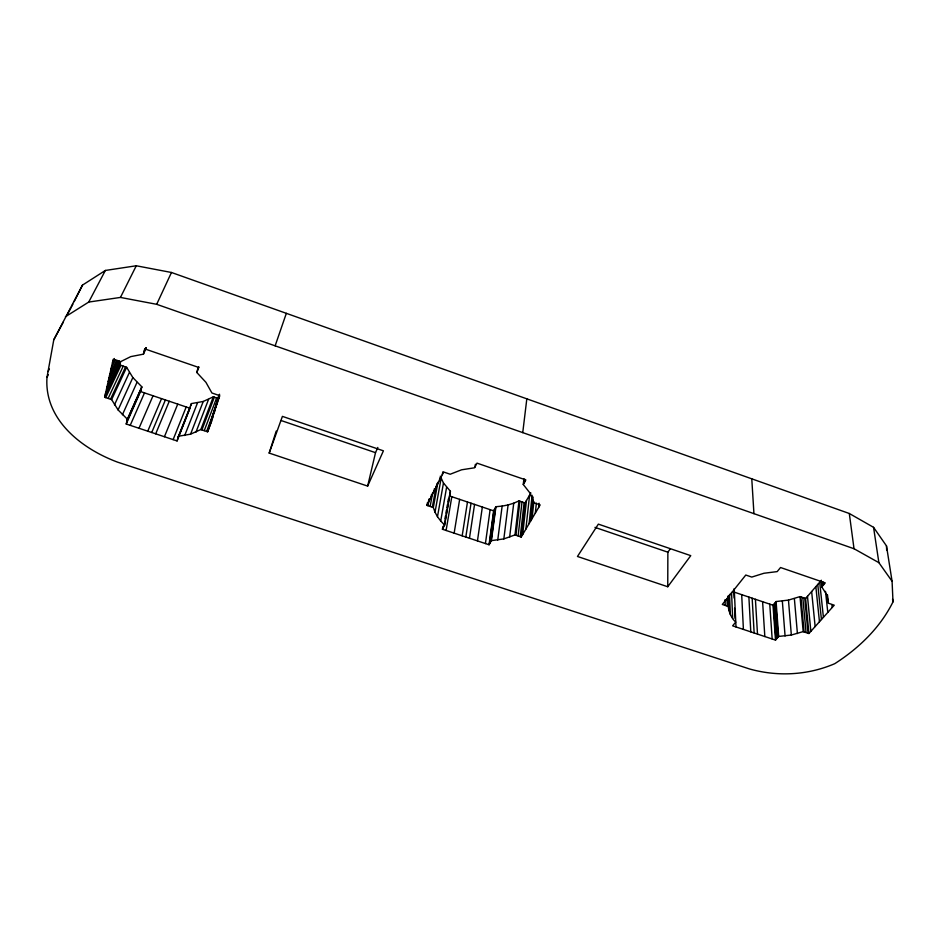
<?xml version="1.0" encoding="UTF-8"?>
<svg xmlns="http://www.w3.org/2000/svg" width="940" height="940" viewBox="0 0 940 940"><rect width="100%" height="100%" fill="white"/><g stroke="black" fill="none" stroke-linecap="round" stroke-linejoin="round"><path stroke-width="1.41" d="M667.752 586.748L690.759 555.646L598.357 524.132L577.466 556.468L667.752 586.748L667.87 552.191L670.361 548.725M538.644 507.483L539.078 503.229M535.342 513.099L536.364 503.159M530.571 521.171L533.144 497.048M532.052 518.657L533.861 501.631M529.091 523.674L532.146 495.298M525.871 529.138L529.596 495.098M522.675 534.554L526.471 500.515M520.255 536.681L524.109 502.653M442.928 526.435L442.446 529.255L489.047 544.765L491.385 540.629L503.84 538.902L514.991 534.919L521.23 536.999L525.049 502.971L530.865 492.901M523.662 483.783L524.156 479.529M518.116 535.965L522.017 501.937M524.555 482.22L524.873 479.388M515.966 535.236L519.926 501.231M521.23 536.999L540.159 504.921L533.791 502.747L530.172 493.265L523.263 484.488L523.909 478.824M514.991 534.919L518.986 500.903L525.049 502.971M509.621 537.187L513.734 503.194L518.986 500.903M522.746 432.623L526.823 398.842M503.84 538.902L508.094 504.933L513.734 503.194M497.742 540.053L502.136 506.108L508.094 504.933M489.411 544.119L494.005 510.197M490.21 542.697L494.793 508.775M491.021 541.276L495.58 507.353M491.385 540.629L495.944 506.707L502.136 506.108M489.047 544.765L493.641 510.843L495.944 506.707M485.428 543.555L490.116 509.656M477.45 540.899L482.349 507.024M469.46 538.244L474.559 504.392M465.817 537.034L471.022 503.206M474.959 467.062L475.393 464.254M462.174 535.823L467.474 502.007M454.149 533.144L459.648 499.363M446.101 530.477L451.811 496.708M444.303 525.695L450.413 491.291L443.469 482.995L440.272 476.157M442.446 529.255L444.644 525.037L450.413 491.291M444.984 518.716L445.466 515.895M445.948 513.087L446.43 510.279M446.923 507.459L447.405 504.651M447.887 501.843L448.368 499.022M444.644 525.037L440.719 521.019L446.594 487.284M440.719 521.019L437.488 516.718L443.469 482.995M437.488 516.718L435.02 512.206L441.083 478.495M442.317 474.677L442.811 471.88M47 377.281L53.792 339.763L82.52 285.079L105.374 270.45L136.276 265.773L171.456 272.483L849.302 513.499L873.554 527.328L886.479 545.905L892.084 581.296L893 601.859C880.24 627.673 858.796 648.283 834.744 663.687C807.801 675.273 777.709 676.847 749.521 668.963L117.676 462.186C81.768 448.85 43.945 419.651 47 377.281L48.351 374.719M439.391 480.516L439.897 477.708M432.329 507.189L436.184 486.133M436.489 486.297L437.006 483.489M435.02 512.206L433.328 507.518L437.923 482.244M431.037 497.201L431.554 494.393M430.144 506.449L432.729 492.419M433.88 491.514L434.397 488.706M428.217 502.829L428.734 500.021M427.947 505.708L429.251 498.694M433.328 507.518L426.948 505.379L427.465 502.571M104.634 397.256L119.838 364.99L126.63 367.305L132.846 377.563L141.811 386.798L140.612 391.569L190.045 408.265L190.256 407.537L177.072 440.942L126.219 424.011L127.394 419.228L118.099 409.934L111.613 399.594L104.634 397.256L113.188 359.339L120.367 361.782L130.789 356.613L143.421 354.169L146.358 347.741M119.838 364.99L120.508 362.112L105.28 394.365M276.219 431.072L269.181 453.08L367.646 486.098L375.518 452.669L377.821 447.452M143.421 354.169L144.725 348.881L198.281 367.293L196.789 372.475L205.93 382.322L211.923 393.002L218.903 395.376L207.646 431.812L200.843 429.533L190.562 434.163L178.424 436.254L177.072 440.942M190.714 405.939L191.396 403.589L203.251 401.462L213.321 396.821L218.903 398.724M275.138 345.838L286.336 313.337M269.181 453.08L282.411 416.373L383.414 450.824L367.646 486.098M206.589 431.46L216.846 404.177M212.322 416.679L216.423 405.786M210.407 422.882L215.013 410.615M208.504 429.039L213.11 416.761M207.646 431.812L211.747 420.897M217.998 398.29L219.537 394.213M216.024 404.67L219.619 395.141M214.073 410.991L219.713 396.01M213.192 413.835L217.81 401.58M204.25 430.673L216.623 397.949M200.843 429.533L213.321 396.821M201.912 429.886L214.355 397.173M195.966 432.153L208.539 399.453M190.562 434.163L203.251 401.462M184.687 435.526L197.518 402.849M177.742 438.604L190.174 407.29M178.212 436.983L191.396 403.589M173.125 439.626L186.202 406.973M197.529 369.89L198.622 367.188M196.789 372.475L198.963 367.07M164.429 436.724L177.742 404.118M155.699 433.822L169.27 401.251M151.728 432.506L165.405 399.947M147.756 431.178L161.551 398.642M138.991 428.264L153.032 395.764M130.214 425.338L144.502 392.885M126.806 421.625L141.212 389.184M126.219 424.011L140.8 390.829M127.394 419.228L141.811 386.798M127.206 419.98L141.623 387.55M122.423 414.74L137.005 382.345M144.079 351.537L145.829 347.671M118.099 409.934L132.846 377.563M114.48 404.858L129.368 372.534M65.412 316.745L88.736 302.057L120.449 297.428L156.686 304.313L171.456 272.483M110.521 399.23L125.561 366.941M111.613 399.594L126.63 367.305M108.123 398.431L123.234 366.142M105.727 397.62L120.908 365.355M106.725 387.962L119.544 360.901M109.522 375.589L116.877 360.137M108.852 378.55L117.418 360.525M108.182 381.511L117.97 360.901M111.002 369.009L115.303 360.008M112.506 362.37L114.351 358.516M120.449 297.428L136.276 265.773M426.948 505.379L443.645 472.009L450.19 474.242L461.599 469.8L474.582 467.791L477.015 463.138L525.848 479.94L523.263 484.488M71.581 306.71L72.874 304.161M74.154 301.623L82.52 285.079M88.736 302.057L105.374 270.45M48.034 371.547L49.397 368.985M53.792 339.763L63.391 321.962M66.822 315.605L70.935 307.979M775.5 640.093L773.009 605.231L776.099 601.553L788.46 600.096L800.011 596.606L805.604 598.51L808.929 633.513L803.195 631.598L791.339 635.029L778.673 636.439L775.5 640.093L732.636 625.829L735.703 622.104C728.582 615.512 727.395 605.477 727.772 596.289M805.604 598.51L821.395 580.25M808.929 633.513L834.25 605.195L828.41 603.21L826.789 594.762L821.772 586.901L825.261 582.894L780.553 567.525L777.192 571.602L763.95 573.259L751.777 577.078L745.784 575.033L722.308 604.455L728.183 606.429M449.438 495.909L493.641 510.843M734.469 592.212L773.009 605.231M281.13 420.532L375.518 452.669M594.973 527.375L667.87 552.191M156.686 304.313L854.025 548.737L878.888 562.672L892.084 581.296M892.553 599.027L893 601.859M873.554 527.328L878.888 562.672M849.302 513.499L854.025 548.737M831.912 604.655L832.229 607.463M827.47 594.773L828.41 603.21M825.496 591.342L827.799 612.41M823.205 582.095L823.511 584.903M821.866 582.06L822.324 586.278M821.172 581.284L821.772 586.901M819.692 582.224L823.417 617.31M817.765 584.445L821.431 619.53M815.85 586.666L819.457 621.74M811.643 591.519L815.144 626.569M807.484 596.336L810.856 631.351M804.734 598.204L808.036 633.219M802.807 597.558L806.062 632.55M800.892 596.9L804.1 631.891M800.011 596.606L803.195 631.598M794.37 598.592L797.414 633.56M788.46 600.096L791.339 635.029M782.339 601.083L785.076 635.992M776.099 601.553L778.673 636.439M775.618 602.129L778.179 637.014M774.548 603.398L777.086 638.272M773.491 604.655L775.993 639.529M769.754 604.138L772.163 638.989M762.599 601.718L764.831 636.545M751.777 478.824L753.939 513.651M755.419 599.297L757.487 634.101M752.153 598.192L754.139 632.984M748.886 597.088L750.79 631.868M741.684 594.644L743.411 629.412M886.479 545.905L886.667 550.018M734.222 588.804L736.008 626.957M733.752 589.392L734.14 598.075M734.587 608.215L735.033 618.344M731.555 592.435L732.659 618.496M729.534 594.374L730.368 614.643M728.289 596.125L728.864 610.601M726.984 598.874L727.266 606.124M725.034 599.649L725.245 605.442"/></g></svg>
